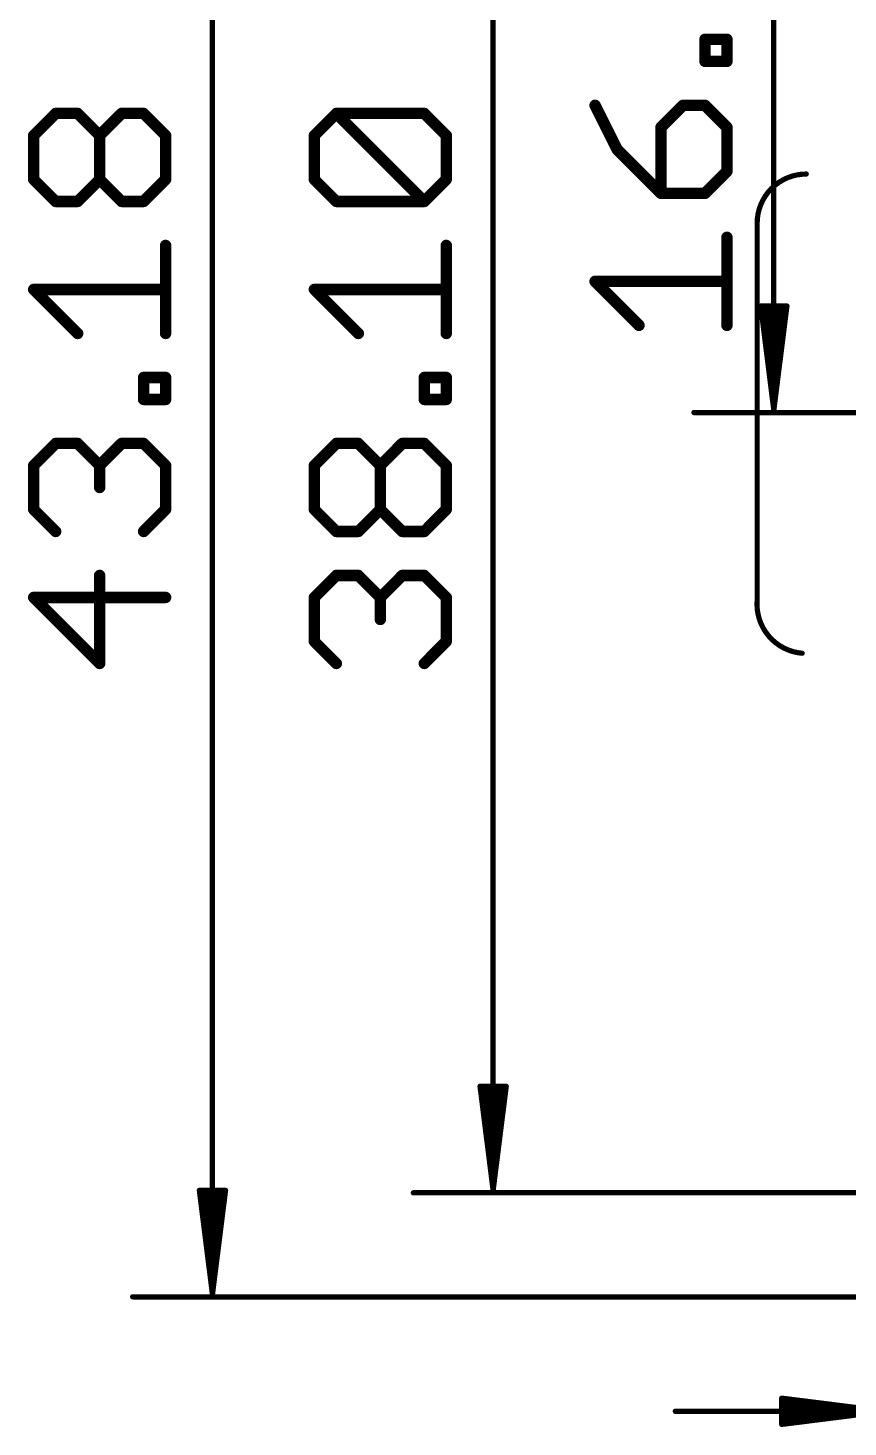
# Model space of a CAD drawing. Extents: x -21 to 66.3, y -17.3 to 56.8.
# Drawn here: x -21.02 to -0.98, y -8.26 to 25.9 of the extents above; entities that cross this region are included whole.
import ezdxf

# ---------------------------------------------------------------- set-up
doc = ezdxf.new("R2010")
doc.units = 0
doc.layers.add('21', color=40, linetype='CONTINUOUS')
doc.layers.add('47', color=253, linetype='CONTINUOUS')

msp = doc.modelspace()

# ---------------------------------------------------------------- linework, layer by layer
at = {"layer": '21'}
for points, const_width in [([(-2.001, 22.333, 0.4142), (-3.201, 21.133)], 0.127), ([(-2.001, 22.3013, 1), (-2.001, 22.3648)], 0.0635), ([(-3.1692, 21.133, 1), (-3.2328, 21.133)], 0.0635), ([(-3.2328, 21.133, 1), (-3.1692, 21.133)], 0.0635), ([(-3.201, 11.933, 0.4142), (-2.101, 10.633)], 0.127), ([(-3.2328, 11.933, 1), (-3.1692, 11.933)], 0.0635), ([(-3.1694, 11.9304, 1), (-3.2326, 11.9356)], 0.0635), ([(-2.1036, 10.6014, 1), (-2.0984, 10.6646)], 0.0635)]:
    msp.add_lwpolyline(points, format="xyb", dxfattribs=dict(at, const_width=const_width))
at = {"layer": '21', "const_width": 0.127}
msp.add_lwpolyline([(-3.201, 21.133), (-3.201, 11.933)], dxfattribs=at)
at = {"layer": '47'}
for points, const_width in [([(-16.51, 38.035), (-16.51, -5.015)], 0.13), ([(-9.652, 35.495), (-9.652, -2.475)], 0.13), ([(-2.794, 16.575), (-2.794, 32.955)], 0.13), ([(-4.4759, 25.0842), (-4.4759, 25.6215)], 0.2794), ([(-4.4759, 25.6215), (-3.9387, 25.6215)], 0.2794), ([(-3.9387, 25.6215), (-3.9387, 25.0842)], 0.2794), ([(-3.9387, 25.0842), (-4.4759, 25.0842)], 0.2794), ([(-20.8781, 23.275), (-20.3408, 23.8123)], 0.2794), ([(-20.3408, 23.8123), (-19.8036, 23.8123)], 0.2794), ([(-19.8036, 23.8123), (-19.2664, 23.275)], 0.2794), ([(-19.2664, 23.275), (-18.7292, 23.8123)], 0.2794), ([(-18.7292, 23.8123), (-18.1919, 23.8123)], 0.2794), ([(-18.1919, 23.8123), (-17.6547, 23.275)], 0.2794), ([(-14.0201, 23.275), (-13.4828, 23.8123)], 0.2794), ([(-13.4828, 23.8123), (-11.3339, 23.8123)], 0.2794), ([(-11.3339, 21.6634), (-13.4828, 23.8123)], 0.2794), ([(-11.3339, 23.8123), (-10.7967, 23.275)], 0.2794), ([(-7.1621, 24.0104), (-6.6248, 22.9359)], 0.2794), ([(-5.0132, 24.0104), (-5.5504, 23.4732)], 0.2794), ([(-4.4759, 24.0104), (-5.0132, 24.0104)], 0.2794), ([(-3.9387, 23.4732), (-4.4759, 24.0104)], 0.2794), ([(-5.5504, 23.4732), (-5.5504, 21.8615)], 0.2794), ([(-3.9387, 22.3987), (-3.9387, 23.4732)], 0.2794), ([(-20.8781, 22.2006), (-20.8781, 23.275)], 0.2794), ([(-19.2664, 22.2006), (-19.2664, 23.275)], 0.2794), ([(-17.6547, 23.275), (-17.6547, 22.2006)], 0.2794), ([(-14.0201, 22.2006), (-14.0201, 23.275)], 0.2794), ([(-10.7967, 23.275), (-10.7967, 22.2006)], 0.2794), ([(-6.6248, 22.9359), (-5.5504, 21.8615)], 0.2794), ([(-20.3408, 21.6634), (-20.8781, 22.2006)], 0.2794), ([(-19.2664, 22.2006), (-19.8036, 21.6634)], 0.2794), ([(-18.7292, 21.6634), (-19.2664, 22.2006)], 0.2794), ([(-17.6547, 22.2006), (-18.1919, 21.6634)], 0.2794), ([(-13.4828, 21.6634), (-14.0201, 22.2006)], 0.2794), ([(-10.7967, 22.2006), (-11.3339, 21.6634)], 0.2794), ([(-4.4759, 21.8615), (-3.9387, 22.3987)], 0.2794), ([(-5.5504, 21.8615), (-4.4759, 21.8615)], 0.2794), ([(-19.8036, 21.6634), (-20.3408, 21.6634)], 0.2794), ([(-18.1919, 21.6634), (-18.7292, 21.6634)], 0.2794), ([(-11.3339, 21.6634), (-13.4828, 21.6634)], 0.2794), ([(-3.9387, 18.6387), (-3.9387, 20.7876)], 0.2794), ([(-17.6547, 18.4406), (-17.6547, 20.5895)], 0.2794), ([(-10.7967, 18.4406), (-10.7967, 20.5895)], 0.2794), ([(-6.0876, 18.6387), (-7.1621, 19.7132)], 0.2794), ([(-7.1621, 19.7132), (-3.9387, 19.7132)], 0.2794), ([(-19.8036, 18.4406), (-20.8781, 19.5151)], 0.2794), ([(-20.8781, 19.5151), (-17.6547, 19.5151)], 0.2794), ([(-12.9456, 18.4406), (-14.0201, 19.5151)], 0.2794), ([(-14.0201, 19.5151), (-10.7967, 19.5151)], 0.2794), ([(-2.794, 16.575), (-3.1132, 19.11)], 0.13), ([(-3.1132, 19.11), (-2.4748, 19.11)], 0.13), ([(-2.794, 16.575), (-3.054, 19.11)], 0.13), ([(-2.794, 16.575), (-2.924, 19.11)], 0.13), ([(-2.4748, 19.11), (-2.794, 16.575)], 0.13), ([(-2.664, 19.11), (-2.794, 16.575)], 0.13), ([(-2.534, 19.11), (-2.794, 16.575)], 0.13), ([(-18.1919, 16.8292), (-18.1919, 17.3665)], 0.2794), ([(-18.1919, 17.3665), (-17.6547, 17.3665)], 0.2794), ([(-17.6547, 17.3665), (-17.6547, 16.8292)], 0.2794), ([(-11.3339, 16.8292), (-11.3339, 17.3665)], 0.2794), ([(-11.3339, 17.3665), (-10.7967, 17.3665)], 0.2794), ([(-10.7967, 17.3665), (-10.7967, 16.8292)], 0.2794), ([(-17.6547, 16.8292), (-18.1919, 16.8292)], 0.2794), ([(-10.7967, 16.8292), (-11.3339, 16.8292)], 0.2794), ([(8.382, 16.51), (-4.744, 16.51)], 0.13), ([(-20.8781, 15.2182), (-20.3408, 15.7554)], 0.2794), ([(-20.3408, 15.7554), (-19.8036, 15.7554)], 0.2794), ([(-19.8036, 15.7554), (-19.2664, 15.2182)], 0.2794), ([(-19.2664, 15.2182), (-18.7292, 15.7554)], 0.2794), ([(-18.7292, 15.7554), (-18.1919, 15.7554)], 0.2794), ([(-18.1919, 15.7554), (-17.6547, 15.2182)], 0.2794), ([(-14.0201, 15.2182), (-13.4828, 15.7554)], 0.2794), ([(-13.4828, 15.7554), (-12.9456, 15.7554)], 0.2794), ([(-12.9456, 15.7554), (-12.4084, 15.2182)], 0.2794), ([(-12.4084, 15.2182), (-11.8712, 15.7554)], 0.2794), ([(-11.8712, 15.7554), (-11.3339, 15.7554)], 0.2794), ([(-11.3339, 15.7554), (-10.7967, 15.2182)], 0.2794), ([(-20.8781, 14.1437), (-20.8781, 15.2182)], 0.2794), ([(-19.2664, 15.2182), (-19.2664, 14.6809)], 0.2794), ([(-17.6547, 15.2182), (-17.6547, 14.1437)], 0.2794), ([(-14.0201, 14.1437), (-14.0201, 15.2182)], 0.2794), ([(-12.4084, 14.1437), (-12.4084, 15.2182)], 0.2794), ([(-10.7967, 15.2182), (-10.7967, 14.1437)], 0.2794), ([(-20.3408, 13.6065), (-20.8781, 14.1437)], 0.2794), ([(-17.6547, 14.1437), (-18.1919, 13.6065)], 0.2794), ([(-13.4828, 13.6065), (-14.0201, 14.1437)], 0.2794), ([(-12.4084, 14.1437), (-12.9456, 13.6065)], 0.2794), ([(-11.8712, 13.6065), (-12.4084, 14.1437)], 0.2794), ([(-10.7967, 14.1437), (-11.3339, 13.6065)], 0.2794), ([(-12.9456, 13.6065), (-13.4828, 13.6065)], 0.2794), ([(-11.3339, 13.6065), (-11.8712, 13.6065)], 0.2794), ([(-19.2664, 10.3837), (-19.2664, 12.5326)], 0.2794), ([(-14.0201, 11.9954), (-13.4828, 12.5326)], 0.2794), ([(-13.4828, 12.5326), (-12.9456, 12.5326)], 0.2794), ([(-12.9456, 12.5326), (-12.4084, 11.9954)], 0.2794), ([(-12.4084, 11.9954), (-11.8712, 12.5326)], 0.2794), ([(-11.8712, 12.5326), (-11.3339, 12.5326)], 0.2794), ([(-11.3339, 12.5326), (-10.7967, 11.9954)], 0.2794), ([(-17.6547, 11.9954), (-20.8781, 11.9954)], 0.2794), ([(-20.8781, 11.9954), (-19.2664, 10.3837)], 0.2794), ([(-14.0201, 10.921), (-14.0201, 11.9954)], 0.2794), ([(-12.4084, 11.9954), (-12.4084, 11.4582)], 0.2794), ([(-10.7967, 11.9954), (-10.7967, 10.921)], 0.2794), ([(-13.4828, 10.3837), (-14.0201, 10.921)], 0.2794), ([(-10.7967, 10.921), (-11.3339, 10.3837)], 0.2794), ([(-9.652, -2.475), (-9.9712, 0.06)], 0.13), ([(-9.9712, 0.06), (-9.3328, 0.06)], 0.13), ([(-9.652, -2.475), (-9.912, 0.06)], 0.13), ([(-9.652, -2.475), (-9.782, 0.06)], 0.13), ([(-9.3328, 0.06), (-9.652, -2.475)], 0.13), ([(-9.522, 0.06), (-9.652, -2.475)], 0.13), ([(-9.392, 0.06), (-9.652, -2.475)], 0.13), ([(-16.51, -5.015), (-16.8292, -2.48)], 0.13), ([(-16.8292, -2.48), (-16.1908, -2.48)], 0.13), ([(-16.51, -5.015), (-16.77, -2.48)], 0.13), ([(-16.51, -5.015), (-16.64, -2.48)], 0.13), ([(-16.1908, -2.48), (-16.51, -5.015)], 0.13), ([(-16.38, -2.48), (-16.51, -5.015)], 0.13), ([(-16.25, -2.48), (-16.51, -5.015)], 0.13), ([(2.54, -2.54), (-11.602, -2.54)], 0.13), ([(2.54, -5.08), (-18.46, -5.08)], 0.13), ([(-0.065, -7.874), (-2.6, -7.5548)], 0.13), ([(-2.6, -7.5548), (-2.6, -8.1932)], 0.13), ([(-0.065, -7.874), (-5.2, -7.874)], 0.13), ([(-0.065, -7.874), (-2.6, -7.614)], 0.13), ([(-0.065, -7.874), (-2.6, -7.744)], 0.13), ([(-2.6, -8.1932), (-0.065, -7.874)], 0.13), ([(-2.6, -8.004), (-0.065, -7.874)], 0.13), ([(-2.6, -8.134), (-0.065, -7.874)], 0.13)]:
    msp.add_lwpolyline(points, dxfattribs=dict(at, const_width=const_width))
for points, const_width in [([(-4.4061, 25.6215, 1), (-4.5458, 25.6215)], 0.1397), ([(-4.4759, 25.6913, 1), (-4.4759, 25.5516)], 0.1397), ([(-3.8689, 25.6215, 1), (-4.0086, 25.6215)], 0.1397), ([(-3.9387, 25.5516, 1), (-3.9387, 25.6913)], 0.1397), ([(-4.4759, 25.1541, 1), (-4.4759, 25.0144)], 0.1397), ([(-4.5458, 25.0842, 1), (-4.4061, 25.0842)], 0.1397), ([(-4.0086, 25.0842, 1), (-3.8689, 25.0842)], 0.1397), ([(-3.9387, 25.0144, 1), (-3.9387, 25.1541)], 0.1397), ([(-20.3408, 23.8821, 1), (-20.3408, 23.7424)], 0.1397), ([(-20.2914, 23.7629, 1), (-20.3902, 23.8617)], 0.1397), ([(-19.7542, 23.8617, 1), (-19.853, 23.7629)], 0.1397), ([(-19.8036, 23.7424, 1), (-19.8036, 23.8821)], 0.1397), ([(-18.7292, 23.8821, 1), (-18.7292, 23.7424)], 0.1397), ([(-18.6798, 23.7629, 1), (-18.7785, 23.8617)], 0.1397), ([(-18.1425, 23.8617, 1), (-18.2413, 23.7629)], 0.1397), ([(-18.1919, 23.7424, 1), (-18.1919, 23.8821)], 0.1397), ([(-13.4828, 23.8821, 1), (-13.4828, 23.7424)], 0.1397), ([(-13.4334, 23.8617, 1), (-13.5322, 23.7629)], 0.1397), ([(-13.4334, 23.7629, 1), (-13.5322, 23.8617)], 0.1397), ([(-11.2845, 23.8617, 1), (-11.3833, 23.7629)], 0.1397), ([(-11.3339, 23.7424, 1), (-11.3339, 23.8821)], 0.1397), ([(-7.0996, 24.0416, 1), (-7.2245, 23.9792)], 0.1397), ([(-5.0132, 24.0802, 1), (-5.0132, 23.9405)], 0.1397), ([(-4.9638, 23.961, 1), (-5.0625, 24.0598)], 0.1397), ([(-4.4265, 24.0598, 1), (-4.5253, 23.961)], 0.1397), ([(-4.4759, 23.9405, 1), (-4.4759, 24.0802)], 0.1397), ([(-5.5998, 23.5226, 1), (-5.501, 23.4238)], 0.1397), ([(-5.4805, 23.4732, 1), (-5.6202, 23.4732)], 0.1397), ([(-3.8689, 23.4732, 1), (-4.0086, 23.4732)], 0.1397), ([(-3.9881, 23.4238, 1), (-3.8893, 23.5226)], 0.1397), ([(-20.8082, 23.275, 1), (-20.9479, 23.275)], 0.1397), ([(-20.9274, 23.3244, 1), (-20.8287, 23.2257)], 0.1397), ([(-19.1965, 23.275, 1), (-19.3362, 23.275)], 0.1397), ([(-19.3158, 23.3244, 1), (-19.217, 23.2257)], 0.1397), ([(-19.3158, 23.2257, 1), (-19.217, 23.3244)], 0.1397), ([(-17.5849, 23.275, 1), (-17.7246, 23.275)], 0.1397), ([(-17.7041, 23.2257, 1), (-17.6053, 23.3244)], 0.1397), ([(-13.9502, 23.275, 1), (-14.0899, 23.275)], 0.1397), ([(-14.0694, 23.3244, 1), (-13.9707, 23.2257)], 0.1397), ([(-10.7269, 23.275, 1), (-10.8666, 23.275)], 0.1397), ([(-10.8461, 23.2257, 1), (-10.7473, 23.3244)], 0.1397), ([(-6.5754, 22.9853, 1), (-6.6742, 22.8865)], 0.1397), ([(-6.6873, 22.9047, 1), (-6.5624, 22.9672)], 0.1397), ([(-20.9479, 22.2006, 1), (-20.8082, 22.2006)], 0.1397), ([(-20.8287, 22.25, 1), (-20.9274, 22.1512)], 0.1397), ([(-19.217, 22.25, 1), (-19.3158, 22.1512)], 0.1397), ([(-19.3362, 22.2006, 1), (-19.1965, 22.2006)], 0.1397), ([(-19.217, 22.1512, 1), (-19.3158, 22.25)], 0.1397), ([(-17.7246, 22.2006, 1), (-17.5849, 22.2006)], 0.1397), ([(-17.6053, 22.1512, 1), (-17.7041, 22.25)], 0.1397), ([(-14.0899, 22.2006, 1), (-13.9502, 22.2006)], 0.1397), ([(-13.9707, 22.25, 1), (-14.0694, 22.1512)], 0.1397), ([(-10.8666, 22.2006, 1), (-10.7269, 22.2006)], 0.1397), ([(-10.7473, 22.1512, 1), (-10.8461, 22.25)], 0.1397), ([(-4.0086, 22.3987, 1), (-3.8689, 22.3987)], 0.1397), ([(-3.8893, 22.3493, 1), (-3.9881, 22.4481)], 0.1397), ([(-5.5504, 21.9313, 1), (-5.5504, 21.7916)], 0.1397), ([(-5.6202, 21.8615, 1), (-5.4805, 21.8615)], 0.1397), ([(-5.5998, 21.8121, 1), (-5.501, 21.9109)], 0.1397), ([(-4.5253, 21.9109, 1), (-4.4265, 21.8121)], 0.1397), ([(-4.4759, 21.7916, 1), (-4.4759, 21.9313)], 0.1397), ([(-20.3408, 21.7332, 1), (-20.3408, 21.5935)], 0.1397), ([(-20.3902, 21.614, 1), (-20.2914, 21.7128)], 0.1397), ([(-19.853, 21.7128, 1), (-19.7542, 21.614)], 0.1397), ([(-19.8036, 21.5935, 1), (-19.8036, 21.7332)], 0.1397), ([(-18.7292, 21.7332, 1), (-18.7292, 21.5935)], 0.1397), ([(-18.7785, 21.614, 1), (-18.6798, 21.7128)], 0.1397), ([(-18.2413, 21.7128, 1), (-18.1425, 21.614)], 0.1397), ([(-18.1919, 21.5935, 1), (-18.1919, 21.7332)], 0.1397), ([(-13.4828, 21.7332, 1), (-13.4828, 21.5935)], 0.1397), ([(-13.5322, 21.614, 1), (-13.4334, 21.7128)], 0.1397), ([(-11.3833, 21.7128, 1), (-11.2845, 21.614)], 0.1397), ([(-11.3833, 21.614, 1), (-11.2845, 21.7128)], 0.1397), ([(-11.3339, 21.5935, 1), (-11.3339, 21.7332)], 0.1397), ([(-3.8689, 20.7876, 1), (-4.0086, 20.7876)], 0.1397), ([(-17.5849, 20.5895, 1), (-17.7246, 20.5895)], 0.1397), ([(-10.7269, 20.5895, 1), (-10.8666, 20.5895)], 0.1397), ([(-7.1621, 19.783, 1), (-7.1621, 19.6433)], 0.1397), ([(-7.1127, 19.7626, 1), (-7.2114, 19.6638)], 0.1397), ([(-3.9387, 19.6433, 1), (-3.9387, 19.783)], 0.1397), ([(-20.8781, 19.5849, 1), (-20.8781, 19.4452)], 0.1397), ([(-20.8287, 19.5645, 1), (-20.9274, 19.4657)], 0.1397), ([(-17.6547, 19.4452, 1), (-17.6547, 19.5849)], 0.1397), ([(-14.0201, 19.5849, 1), (-14.0201, 19.4452)], 0.1397), ([(-13.9707, 19.5645, 1), (-14.0694, 19.4657)], 0.1397), ([(-10.7967, 19.4452, 1), (-10.7967, 19.5849)], 0.1397), ([(-3.081, 19.1141, 1), (-3.1455, 19.1059)], 0.065), ([(-3.1132, 19.1425, 1), (-3.1132, 19.0775)], 0.065), ([(-3.0217, 19.1133, 1), (-3.0863, 19.1067)], 0.065), ([(-2.8915, 19.1117, 1), (-2.9565, 19.1083)], 0.065), ([(-2.6315, 19.1083, 1), (-2.6965, 19.1117)], 0.065), ([(-2.5017, 19.1067, 1), (-2.5663, 19.1133)], 0.065), ([(-2.4425, 19.1059, 1), (-2.507, 19.1141)], 0.065), ([(-2.4748, 19.0775, 1), (-2.4748, 19.1425)], 0.065), ([(-19.853, 18.3912, 1), (-19.7542, 18.49)], 0.1397), ([(-17.7246, 18.4406, 1), (-17.5849, 18.4406)], 0.1397), ([(-12.995, 18.3912, 1), (-12.8962, 18.49)], 0.1397), ([(-10.8666, 18.4406, 1), (-10.7269, 18.4406)], 0.1397), ([(-6.137, 18.5893, 1), (-6.0382, 18.6881)], 0.1397), ([(-4.0086, 18.6387, 1), (-3.8689, 18.6387)], 0.1397), ([(-18.1221, 17.3665, 1), (-18.2618, 17.3665)], 0.1397), ([(-18.1919, 17.4363, 1), (-18.1919, 17.2966)], 0.1397), ([(-17.5849, 17.3665, 1), (-17.7246, 17.3665)], 0.1397), ([(-17.6547, 17.2966, 1), (-17.6547, 17.4363)], 0.1397), ([(-11.2641, 17.3665, 1), (-11.4038, 17.3665)], 0.1397), ([(-11.3339, 17.4363, 1), (-11.3339, 17.2966)], 0.1397), ([(-10.7269, 17.3665, 1), (-10.8666, 17.3665)], 0.1397), ([(-10.7967, 17.2966, 1), (-10.7967, 17.4363)], 0.1397), ([(-18.1919, 16.8991, 1), (-18.1919, 16.7594)], 0.1397), ([(-18.2618, 16.8292, 1), (-18.1221, 16.8292)], 0.1397), ([(-17.7246, 16.8292, 1), (-17.5849, 16.8292)], 0.1397), ([(-17.6547, 16.7594, 1), (-17.6547, 16.8991)], 0.1397), ([(-11.4038, 16.8292, 1), (-11.2641, 16.8292)], 0.1397), ([(-11.3339, 16.8991, 1), (-11.3339, 16.7594)], 0.1397), ([(-10.8666, 16.8292, 1), (-10.7269, 16.8292)], 0.1397), ([(-10.7967, 16.7594, 1), (-10.7967, 16.8991)], 0.1397), ([(-4.744, 16.5425, 1), (-4.744, 16.4775)], 0.065), ([(-2.8262, 16.5791, 1), (-2.7618, 16.5709)], 0.065), ([(-2.8263, 16.5783, 1), (-2.7617, 16.5717)], 0.065), ([(-2.8265, 16.5733, 1), (-2.7615, 16.5767)], 0.065), ([(-2.8265, 16.5767, 1), (-2.7615, 16.5733)], 0.065), ([(-2.8265, 16.575, 1), (-2.7615, 16.575)], 0.065), ([(-2.8263, 16.5717, 1), (-2.7617, 16.5783)], 0.065), ([(-2.8262, 16.5709, 1), (-2.7618, 16.5791)], 0.065), ([(-20.3408, 15.8252, 1), (-20.3408, 15.6855)], 0.1397), ([(-20.2914, 15.706, 1), (-20.3902, 15.8048)], 0.1397), ([(-19.7542, 15.8048, 1), (-19.853, 15.706)], 0.1397), ([(-19.8036, 15.6855, 1), (-19.8036, 15.8252)], 0.1397), ([(-18.7292, 15.8252, 1), (-18.7292, 15.6855)], 0.1397), ([(-18.6798, 15.706, 1), (-18.7785, 15.8048)], 0.1397), ([(-18.1425, 15.8048, 1), (-18.2413, 15.706)], 0.1397), ([(-18.1919, 15.6855, 1), (-18.1919, 15.8252)], 0.1397), ([(-13.4828, 15.8252, 1), (-13.4828, 15.6855)], 0.1397), ([(-13.4334, 15.706, 1), (-13.5322, 15.8048)], 0.1397), ([(-12.8962, 15.8048, 1), (-12.995, 15.706)], 0.1397), ([(-12.9456, 15.6855, 1), (-12.9456, 15.8252)], 0.1397), ([(-11.8712, 15.8252, 1), (-11.8712, 15.6855)], 0.1397), ([(-11.8218, 15.706, 1), (-11.9205, 15.8048)], 0.1397), ([(-11.2845, 15.8048, 1), (-11.3833, 15.706)], 0.1397), ([(-11.3339, 15.6855, 1), (-11.3339, 15.8252)], 0.1397), ([(-20.8082, 15.2182, 1), (-20.9479, 15.2182)], 0.1397), ([(-20.9274, 15.2676, 1), (-20.8287, 15.1688)], 0.1397), ([(-19.1965, 15.2182, 1), (-19.3362, 15.2182)], 0.1397), ([(-19.3158, 15.2676, 1), (-19.217, 15.1688)], 0.1397), ([(-19.3158, 15.1688, 1), (-19.217, 15.2676)], 0.1397), ([(-17.5849, 15.2182, 1), (-17.7246, 15.2182)], 0.1397), ([(-17.7041, 15.1688, 1), (-17.6053, 15.2676)], 0.1397), ([(-13.9502, 15.2182, 1), (-14.0899, 15.2182)], 0.1397), ([(-14.0694, 15.2676, 1), (-13.9707, 15.1688)], 0.1397), ([(-12.4578, 15.2676, 1), (-12.359, 15.1688)], 0.1397), ([(-12.3385, 15.2182, 1), (-12.4782, 15.2182)], 0.1397), ([(-12.4578, 15.1688, 1), (-12.359, 15.2676)], 0.1397), ([(-10.7269, 15.2182, 1), (-10.8666, 15.2182)], 0.1397), ([(-10.8461, 15.1688, 1), (-10.7473, 15.2676)], 0.1397), ([(-19.3362, 14.6809, 1), (-19.1965, 14.6809)], 0.1397), ([(-20.9479, 14.1437, 1), (-20.8082, 14.1437)], 0.1397), ([(-20.8287, 14.1931, 1), (-20.9274, 14.0943)], 0.1397), ([(-17.7246, 14.1437, 1), (-17.5849, 14.1437)], 0.1397), ([(-17.6053, 14.0943, 1), (-17.7041, 14.1931)], 0.1397), ([(-14.0899, 14.1437, 1), (-13.9502, 14.1437)], 0.1397), ([(-13.9707, 14.1931, 1), (-14.0694, 14.0943)], 0.1397), ([(-12.359, 14.1931, 1), (-12.4578, 14.0943)], 0.1397), ([(-12.4782, 14.1437, 1), (-12.3385, 14.1437)], 0.1397), ([(-12.359, 14.0943, 1), (-12.4578, 14.1931)], 0.1397), ([(-10.8666, 14.1437, 1), (-10.7269, 14.1437)], 0.1397), ([(-10.7473, 14.0943, 1), (-10.8461, 14.1931)], 0.1397), ([(-20.3902, 13.5571, 1), (-20.2914, 13.6559)], 0.1397), ([(-18.2413, 13.6559, 1), (-18.1425, 13.5571)], 0.1397), ([(-13.4828, 13.6763, 1), (-13.4828, 13.5366)], 0.1397), ([(-13.5322, 13.5571, 1), (-13.4334, 13.6559)], 0.1397), ([(-12.995, 13.6559, 1), (-12.8962, 13.5571)], 0.1397), ([(-12.9456, 13.5366, 1), (-12.9456, 13.6763)], 0.1397), ([(-11.8712, 13.6763, 1), (-11.8712, 13.5366)], 0.1397), ([(-11.9205, 13.5571, 1), (-11.8218, 13.6559)], 0.1397), ([(-11.3833, 13.6559, 1), (-11.2845, 13.5571)], 0.1397), ([(-11.3339, 13.5366, 1), (-11.3339, 13.6763)], 0.1397), ([(-19.1965, 12.5326, 1), (-19.3362, 12.5326)], 0.1397), ([(-13.4828, 12.6025, 1), (-13.4828, 12.4628)], 0.1397), ([(-13.4334, 12.4832, 1), (-13.5322, 12.582)], 0.1397), ([(-12.8962, 12.582, 1), (-12.995, 12.4832)], 0.1397), ([(-12.9456, 12.4628, 1), (-12.9456, 12.6025)], 0.1397), ([(-11.8712, 12.6025, 1), (-11.8712, 12.4628)], 0.1397), ([(-11.8218, 12.4832, 1), (-11.9205, 12.582)], 0.1397), ([(-11.2845, 12.582, 1), (-11.3833, 12.4832)], 0.1397), ([(-11.3339, 12.4628, 1), (-11.3339, 12.6025)], 0.1397), ([(-20.8781, 12.0653, 1), (-20.8781, 11.9256)], 0.1397), ([(-20.8287, 12.0448, 1), (-20.9274, 11.946)], 0.1397), ([(-17.6547, 11.9256, 1), (-17.6547, 12.0653)], 0.1397), ([(-13.9502, 11.9954, 1), (-14.0899, 11.9954)], 0.1397), ([(-14.0694, 12.0448, 1), (-13.9707, 11.946)], 0.1397), ([(-12.4578, 12.0448, 1), (-12.359, 11.946)], 0.1397), ([(-12.3385, 11.9954, 1), (-12.4782, 11.9954)], 0.1397), ([(-12.4578, 11.946, 1), (-12.359, 12.0448)], 0.1397), ([(-10.7269, 11.9954, 1), (-10.8666, 11.9954)], 0.1397), ([(-10.8461, 11.946, 1), (-10.7473, 12.0448)], 0.1397), ([(-12.4782, 11.4582, 1), (-12.3385, 11.4582)], 0.1397), ([(-14.0899, 10.921, 1), (-13.9502, 10.921)], 0.1397), ([(-13.9707, 10.9704, 1), (-14.0694, 10.8716)], 0.1397), ([(-10.8666, 10.921, 1), (-10.7269, 10.921)], 0.1397), ([(-10.7473, 10.8716, 1), (-10.8461, 10.9704)], 0.1397), ([(-19.3362, 10.3837, 1), (-19.1965, 10.3837)], 0.1397), ([(-19.3158, 10.3343, 1), (-19.217, 10.4331)], 0.1397), ([(-13.5322, 10.3343, 1), (-13.4334, 10.4331)], 0.1397), ([(-11.3833, 10.4331, 1), (-11.2845, 10.3343)], 0.1397), ([(-9.939, 0.0641, 1), (-10.0035, 0.0559)], 0.065), ([(-9.9712, 0.0925, 1), (-9.9712, 0.0275)], 0.065), ([(-9.8797, 0.0633, 1), (-9.9443, 0.0567)], 0.065), ([(-9.7495, 0.0617, 1), (-9.8145, 0.0583)], 0.065), ([(-9.4895, 0.0583, 1), (-9.5545, 0.0617)], 0.065), ([(-9.3597, 0.0567, 1), (-9.4243, 0.0633)], 0.065), ([(-9.3005, 0.0559, 1), (-9.365, 0.0641)], 0.065), ([(-9.3328, 0.0275, 1), (-9.3328, 0.0925)], 0.065), ([(-16.797, -2.4759, 1), (-16.8615, -2.4841)], 0.065), ([(-16.8292, -2.4475, 1), (-16.8292, -2.5125)], 0.065), ([(-16.7377, -2.4767, 1), (-16.8023, -2.4833)], 0.065), ([(-16.6075, -2.4783, 1), (-16.6725, -2.4817)], 0.065), ([(-16.3475, -2.4817, 1), (-16.4125, -2.4783)], 0.065), ([(-16.2177, -2.4833, 1), (-16.2823, -2.4767)], 0.065), ([(-16.1585, -2.4841, 1), (-16.223, -2.4759)], 0.065), ([(-16.1908, -2.5125, 1), (-16.1908, -2.4475)], 0.065), ([(-11.602, -2.5075, 1), (-11.602, -2.5725)], 0.065), ([(-9.6842, -2.4709, 1), (-9.6198, -2.4791)], 0.065), ([(-9.6843, -2.4717, 1), (-9.6197, -2.4783)], 0.065), ([(-9.6845, -2.4767, 1), (-9.6195, -2.4733)], 0.065), ([(-9.6845, -2.4733, 1), (-9.6195, -2.4767)], 0.065), ([(-9.6845, -2.475, 1), (-9.6195, -2.475)], 0.065), ([(-9.6843, -2.4783, 1), (-9.6197, -2.4717)], 0.065), ([(-9.6842, -2.4791, 1), (-9.6198, -2.4709)], 0.065), ([(-18.46, -5.0475, 1), (-18.46, -5.1125)], 0.065), ([(-16.5422, -5.0109, 1), (-16.4778, -5.0191)], 0.065), ([(-16.5423, -5.0117, 1), (-16.4777, -5.0183)], 0.065), ([(-16.5425, -5.0167, 1), (-16.4775, -5.0133)], 0.065), ([(-16.5425, -5.0133, 1), (-16.4775, -5.0167)], 0.065), ([(-16.5425, -5.015, 1), (-16.4775, -5.015)], 0.065), ([(-16.5423, -5.0183, 1), (-16.4777, -5.0117)], 0.065), ([(-16.5422, -5.0191, 1), (-16.4778, -5.0109)], 0.065), ([(-2.5959, -7.5225, 1), (-2.6041, -7.587)], 0.065), ([(-2.5675, -7.5548, 1), (-2.6325, -7.5548)], 0.065), ([(-5.2, -7.8415, 1), (-5.2, -7.9065)], 0.065), ([(-2.5967, -7.5817, 1), (-2.6033, -7.6463)], 0.065), ([(-2.5983, -7.7115, 1), (-2.6017, -7.7765)], 0.065), ([(-2.6017, -7.9715, 1), (-2.5983, -8.0365)], 0.065), ([(-2.6033, -8.1017, 1), (-2.5967, -8.1663)], 0.065), ([(-2.6041, -8.161, 1), (-2.5959, -8.2255)], 0.065), ([(-2.6325, -8.1932, 1), (-2.5675, -8.1932)], 0.065)]:
    msp.add_lwpolyline(points, format="xyb", dxfattribs=dict(at, const_width=const_width))

doc.saveas('drawing.dxf')
